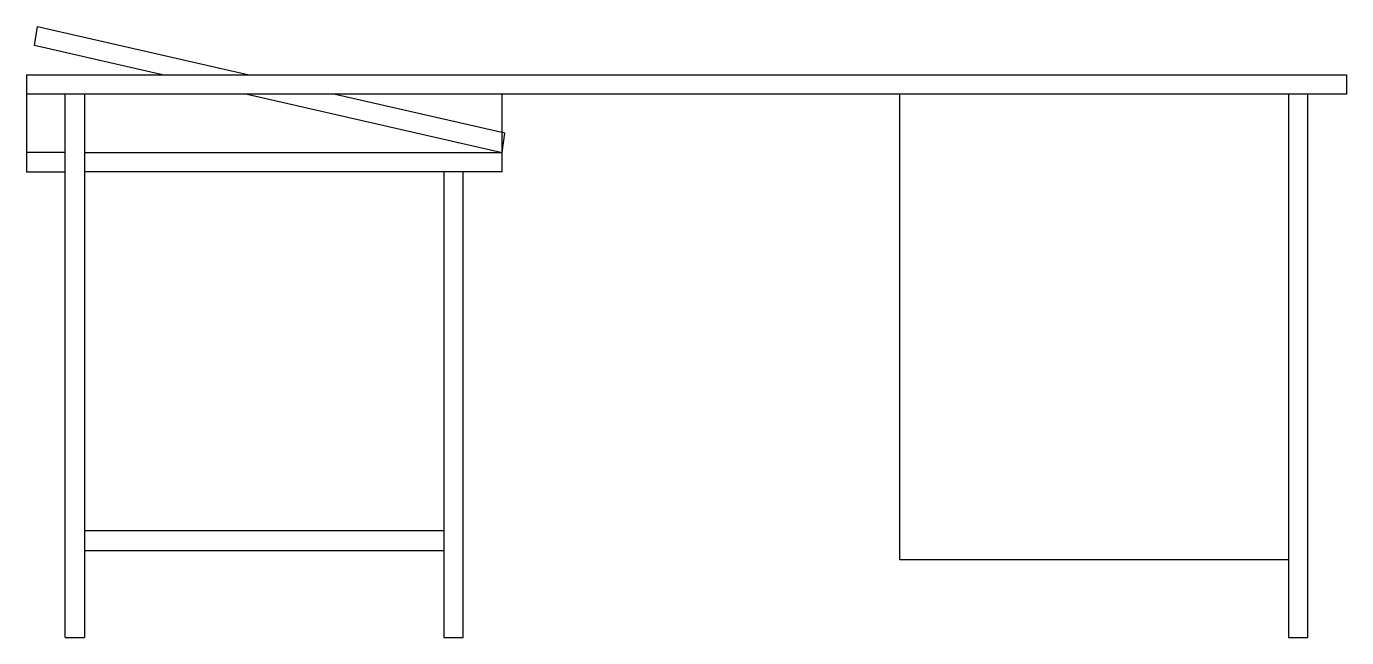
# Model space of a CAD drawing. Extents: x 0 to 1.73, y 0 to 0.8.
import ezdxf

# ---------------------------------------------------------------- set-up
doc = ezdxf.new("R2010")
doc.units = 0
doc.header["$LTSCALE"] = 48
doc.layers.get('0').update_dxf_attribs({"linetype": 'CONTINUOUS'})

msp = doc.modelspace()

# ---------------------------------------------------------------- linework, layer by layer
at = {"color": 0, "linetype": 'BYBLOCK'}
for p, q in [((0.0106, 0.775), (0.0145, 0.8001)), ((0.0145, 0.8001), (0.2915, 0.7366)), ((0.178, 0.7366), (0.0106, 0.775)), ((0, 0.7366), (1.7271, 0.7366)), ((0, 0.7366), (0, 0.6096)), ((1.7271, 0.7366), (1.7271, 0.7112)), ((1.7271, 0.7112), (0, 0.7112)), ((0.0506, 0), (0.0506, 0.7112)), ((0.0762, 0.7112), (0.0762, 0)), ((0.289, 0.7112), (0.6222, 0.635)), ((0.626, 0.6601), (0.4024, 0.7112)), ((0.6222, 0.6096), (0.6222, 0.7112)), ((1.1428, 0.1016), (1.1428, 0.7112)), ((1.6509, 0.7112), (1.6509, 0)), ((1.6762, 0), (1.6762, 0.7112)), ((0.6222, 0.635), (0.626, 0.6601)), ((0.0506, 0.635), (0, 0.635)), ((0.0762, 0.635), (0.6222, 0.635)), ((0, 0.6096), (0.0506, 0.6096)), ((0.6222, 0.6096), (0.0762, 0.6096)), ((0.5459, 0.6096), (0.5459, 0)), ((0.5713, 0), (0.5713, 0.6096)), ((0.5459, 0.1396), (0.0762, 0.1396)), ((0.0762, 0.1142), (0.5459, 0.1142)), ((1.6509, 0.1016), (1.1428, 0.1016)), ((0.0506, 0), (0.0762, 0)), ((0.5459, 0), (0.5713, 0)), ((1.6509, 0), (1.6762, 0))]:
    msp.add_line(p, q, dxfattribs=at)

doc.saveas('drawing.dxf')
